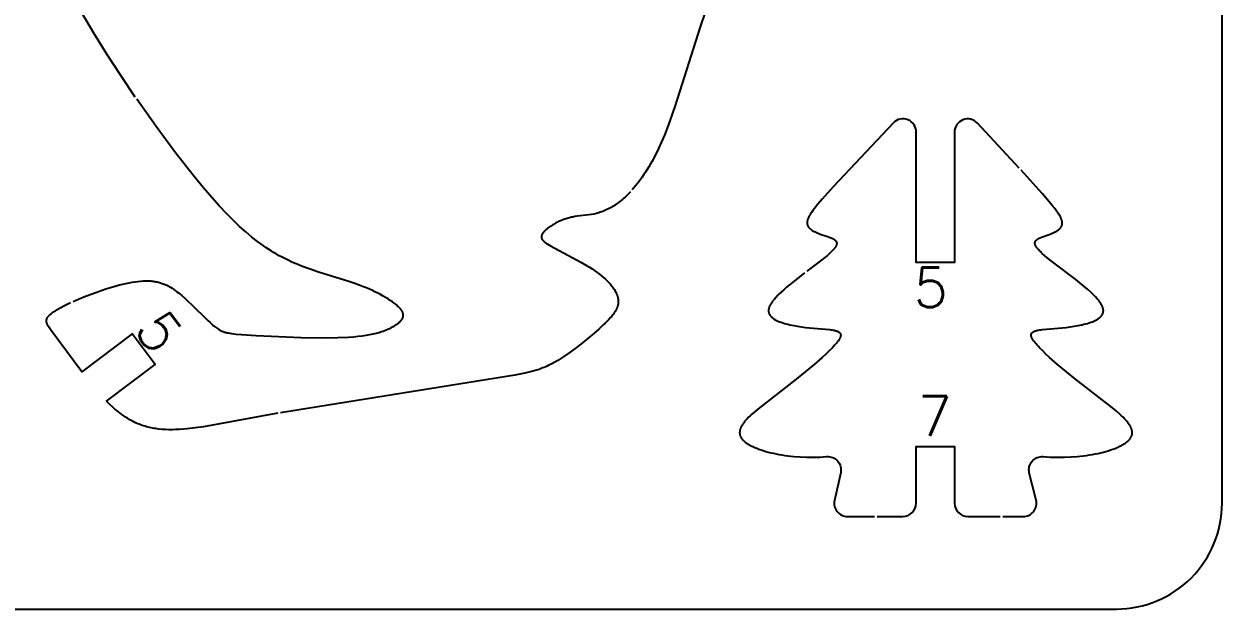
# Model space of a CAD drawing. Extents: x -338 to -158, y -220 to -100.
# Drawn here: x -249.1 to -158.5, y -219.8 to -175.6 of the extents above; entities that cross this region are included whole.
import ezdxf

# ---------------------------------------------------------------- set-up
doc = ezdxf.new("R2010")
doc.units = 0
doc.layers.add('DEFAULT', color=7, linetype='CONTINUOUS')
doc.styles.add('MTXPL_CONSOLAS', font='txt.shx', dxfattribs={"height": 0.2})

msp = doc.modelspace()

# ---------------------------------------------------------------- linework, layer by layer
at = {"layer": 'DEFAULT', "color": 1}
msp.add_lwpolyline([(-330.472, -219.832), (-166.472, -219.832, 0.414214), (-158.472, -211.832), (-158.472, -107.832, 0.414214), (-166.472, -99.832), (-330.472, -99.832, 0.414214), (-338.472, -107.832), (-338.472, -211.832, 0.414214)], format="xyb", close=True, dxfattribs=at)
for points in [[(-240.73, -181.095), (-241.827, -179.467), (-242.877, -177.845), (-243.862, -176.259), (-244.762, -174.735), (-245.684, -173.071), (-246.484, -171.519), (-247.182, -170.067), (-250.308, -162.837)], [(-197.207, -173.529), (-197.978, -175.77), (-199.856, -181.727), (-200.26, -182.882), (-200.468, -183.437), (-200.679, -183.973), (-200.894, -184.487), (-201.113, -184.977), (-201.353, -185.472), (-201.597, -185.936), (-201.72, -186.156), (-201.845, -186.37), (-201.97, -186.576), (-202.095, -186.775), (-202.221, -186.966), (-202.348, -187.151), (-202.475, -187.329), (-202.602, -187.5), (-202.729, -187.664), (-202.856, -187.821), (-202.984, -187.972), (-203.111, -188.117)], [(-245.436, -196.564), (-244.969, -196.361), (-244.484, -196.163), (-243.993, -195.975), (-243.505, -195.798), (-242.956, -195.613), (-242.427, -195.449), (-241.917, -195.308), (-241.67, -195.247), (-241.43, -195.192), (-241.195, -195.143), (-240.966, -195.101), (-240.743, -195.066), (-240.527, -195.038), (-240.318, -195.017), (-240.116, -195.003), (-240.018, -195), (-239.921, -194.998), (-239.827, -194.997), (-239.734, -194.999), (-239.643, -195.003), (-239.554, -195.009), (-239.467, -195.017), (-239.381, -195.026), (-239.297, -195.038), (-239.215, -195.051), (-239.134, -195.066), (-239.055, -195.083), (-238.977, -195.102), (-238.901, -195.122), (-238.826, -195.144), (-238.752, -195.167), (-238.679, -195.192), (-238.608, -195.219), (-238.537, -195.247), (-238.468, -195.276), (-238.399, -195.307), (-238.332, -195.34), (-238.265, -195.373), (-238.199, -195.408), (-238.134, -195.445), (-238.069, -195.482), (-237.942, -195.561), (-237.816, -195.645), (-237.692, -195.733), (-237.569, -195.824), (-237.446, -195.92), (-237.201, -196.122), (-236.957, -196.333), (-236.717, -196.553), (-236.481, -196.775), (-235.24, -197.998), (-235.067, -198.159), (-234.901, -198.306), (-234.819, -198.375), (-234.739, -198.44), (-234.659, -198.501), (-234.58, -198.559), (-234.5, -198.613), (-234.421, -198.663), (-234.381, -198.687), (-234.342, -198.71), (-234.302, -198.732), (-234.262, -198.753), (-234.221, -198.774), (-234.18, -198.793), (-234.139, -198.811), (-234.097, -198.829), (-234.053, -198.846), (-234.008, -198.862), (-233.962, -198.878), (-233.913, -198.893), (-233.863, -198.907), (-233.81, -198.921), (-233.755, -198.934), (-233.696, -198.946), (-233.57, -198.97), (-233.43, -198.992), (-233.274, -199.013), (-233.099, -199.032), (-232.689, -199.069), (-231.568, -199.143), (-228.161, -199.289), (-226.277, -199.311), (-225.39, -199.296), (-224.578, -199.26), (-224.208, -199.232), (-223.864, -199.199), (-223.542, -199.16), (-223.244, -199.116), (-222.967, -199.067), (-222.71, -199.014), (-222.473, -198.957), (-222.254, -198.897), (-222.151, -198.866), (-222.052, -198.834), (-221.958, -198.801), (-221.867, -198.768), (-221.779, -198.735), (-221.696, -198.701), (-221.616, -198.666), (-221.539, -198.631), (-221.465, -198.596), (-221.394, -198.561), (-221.327, -198.526), (-221.262, -198.49), (-221.2, -198.454), (-221.14, -198.419), (-221.027, -198.347), (-220.974, -198.312), (-220.923, -198.277), (-220.874, -198.241), (-220.828, -198.206), (-220.784, -198.171), (-220.742, -198.136), (-220.703, -198.101), (-220.684, -198.083), (-220.666, -198.065), (-220.648, -198.047), (-220.631, -198.03), (-220.615, -198.012), (-220.6, -197.994), (-220.585, -197.976), (-220.571, -197.958), (-220.557, -197.94), (-220.544, -197.922), (-220.532, -197.904), (-220.52, -197.886), (-220.51, -197.868), (-220.5, -197.849), (-220.49, -197.831), (-220.482, -197.812), (-220.478, -197.803), (-220.474, -197.794), (-220.47, -197.785), (-220.467, -197.775), (-220.463, -197.766), (-220.46, -197.756), (-220.457, -197.747), (-220.455, -197.738), (-220.452, -197.728), (-220.45, -197.719), (-220.448, -197.709), (-220.446, -197.699), (-220.444, -197.69), (-220.442, -197.68), (-220.441, -197.671), (-220.44, -197.661), (-220.439, -197.651), (-220.438, -197.641), (-220.437, -197.632), (-220.437, -197.622), (-220.437, -197.612), (-220.437, -197.602), (-220.437, -197.592), (-220.437, -197.582), (-220.438, -197.572), (-220.439, -197.562), (-220.44, -197.552), (-220.441, -197.542), (-220.443, -197.532), (-220.444, -197.522), (-220.446, -197.512), (-220.448, -197.502), (-220.451, -197.491), (-220.453, -197.481), (-220.456, -197.471), (-220.459, -197.46), (-220.462, -197.45), (-220.465, -197.439), (-220.473, -197.418), (-220.481, -197.397), (-220.49, -197.376), (-220.5, -197.354), (-220.511, -197.332), (-220.523, -197.31), (-220.535, -197.288), (-220.549, -197.266), (-220.563, -197.243), (-220.579, -197.221), (-220.595, -197.198), (-220.613, -197.174), (-220.631, -197.151), (-220.65, -197.127), (-220.67, -197.103), (-220.692, -197.079), (-220.714, -197.055), (-220.761, -197.006), (-220.812, -196.956), (-220.866, -196.905), (-220.924, -196.853), (-220.986, -196.801), (-221.05, -196.749), (-221.119, -196.695), (-221.265, -196.588), (-221.423, -196.479), (-221.593, -196.369), (-221.773, -196.258), (-221.965, -196.148), (-222.165, -196.038), (-222.375, -195.93), (-222.593, -195.822), (-222.818, -195.717), (-223.051, -195.614), (-223.29, -195.514), (-223.535, -195.417), (-224.04, -195.234), (-224.565, -195.06), (-226.868, -194.339), (-227.495, -194.123), (-228.143, -193.881), (-228.474, -193.748), (-228.812, -193.604), (-229.158, -193.446), (-229.513, -193.27), (-229.878, -193.075), (-230.064, -192.968), (-230.254, -192.856), (-230.447, -192.736), (-230.643, -192.61), (-230.843, -192.476), (-231.046, -192.335), (-231.465, -192.027), (-231.9, -191.684), (-232.352, -191.302), (-232.824, -190.878), (-233.316, -190.41), (-233.83, -189.893), (-234.366, -189.325), (-234.927, -188.703), (-235.583, -187.942), (-236.265, -187.118), (-237.687, -185.308), (-239.152, -183.335), (-240.616, -181.261)], [(-203.247, -188.265), (-203.348, -188.37), (-203.449, -188.471), (-203.55, -188.569), (-203.65, -188.663), (-203.75, -188.753), (-203.849, -188.839), (-203.948, -188.921), (-204.047, -189), (-204.145, -189.075), (-204.242, -189.147), (-204.338, -189.215), (-204.434, -189.28), (-204.529, -189.341), (-204.623, -189.399), (-204.717, -189.454), (-204.809, -189.505), (-204.916, -189.561), (-205.021, -189.613), (-205.126, -189.661), (-205.229, -189.705), (-205.331, -189.745), (-205.432, -189.782), (-205.531, -189.816), (-205.63, -189.846), (-205.728, -189.874), (-205.825, -189.9), (-205.92, -189.923), (-206.015, -189.944), (-206.203, -189.98), (-206.387, -190.009), (-207.272, -190.118), (-207.444, -190.143), (-207.615, -190.173), (-207.7, -190.19), (-207.785, -190.21), (-207.87, -190.231), (-207.955, -190.254), (-208.04, -190.279), (-208.124, -190.305), (-208.207, -190.334), (-208.29, -190.363), (-208.372, -190.395), (-208.454, -190.427), (-208.534, -190.461), (-208.614, -190.497), (-208.769, -190.57), (-208.918, -190.648), (-209.062, -190.728), (-209.131, -190.769), (-209.198, -190.811), (-209.263, -190.852), (-209.326, -190.895), (-209.386, -190.937), (-209.445, -190.98), (-209.501, -191.022), (-209.554, -191.065), (-209.605, -191.107), (-209.653, -191.149), (-209.698, -191.191), (-209.74, -191.232), (-209.779, -191.273), (-209.798, -191.293), (-209.815, -191.313), (-209.832, -191.333), (-209.848, -191.353), (-209.863, -191.372), (-209.877, -191.391), (-209.89, -191.41), (-209.903, -191.429), (-209.914, -191.448), (-209.925, -191.466), (-209.935, -191.484), (-209.939, -191.493), (-209.943, -191.502), (-209.948, -191.511), (-209.952, -191.52), (-209.955, -191.529), (-209.959, -191.538), (-209.962, -191.547), (-209.965, -191.556), (-209.968, -191.564), (-209.97, -191.573), (-209.973, -191.582), (-209.975, -191.59), (-209.977, -191.599), (-209.979, -191.607), (-209.98, -191.616), (-209.982, -191.624), (-209.983, -191.633), (-209.984, -191.641), (-209.984, -191.65), (-209.985, -191.658), (-209.985, -191.666), (-209.985, -191.675), (-209.985, -191.683), (-209.984, -191.691), (-209.984, -191.7), (-209.983, -191.708), (-209.982, -191.716), (-209.981, -191.724), (-209.979, -191.732), (-209.977, -191.741), (-209.975, -191.749), (-209.973, -191.757), (-209.971, -191.765), (-209.969, -191.773), (-209.966, -191.781), (-209.963, -191.789), (-209.96, -191.797), (-209.956, -191.806), (-209.953, -191.814), (-209.949, -191.822), (-209.945, -191.83), (-209.941, -191.838), (-209.936, -191.846), (-209.931, -191.854), (-209.927, -191.862), (-209.921, -191.87), (-209.916, -191.878), (-209.911, -191.886), (-209.899, -191.902), (-209.886, -191.919), (-209.873, -191.935), (-209.859, -191.951), (-209.844, -191.967), (-209.828, -191.984), (-209.811, -192), (-209.794, -192.017), (-209.775, -192.033), (-209.756, -192.05), (-209.736, -192.066), (-209.694, -192.1), (-209.648, -192.135), (-209.599, -192.17), (-209.546, -192.205), (-209.431, -192.278), (-209.303, -192.354), (-206.998, -193.589), (-206.565, -193.84), (-206.355, -193.969), (-206.149, -194.1), (-205.951, -194.233), (-205.76, -194.366), (-205.58, -194.501), (-205.409, -194.637), (-205.248, -194.774), (-205.171, -194.842), (-205.097, -194.911), (-205.026, -194.98), (-204.957, -195.048), (-204.892, -195.117), (-204.828, -195.186), (-204.768, -195.255), (-204.71, -195.324), (-204.655, -195.392), (-204.603, -195.461), (-204.553, -195.53), (-204.507, -195.598), (-204.463, -195.666), (-204.423, -195.734), (-204.385, -195.802), (-204.35, -195.869), (-204.318, -195.937), (-204.304, -195.97), (-204.29, -196.004), (-204.276, -196.037), (-204.264, -196.07), (-204.252, -196.103), (-204.241, -196.137), (-204.231, -196.17), (-204.222, -196.203), (-204.213, -196.235), (-204.205, -196.268), (-204.198, -196.301), (-204.192, -196.333), (-204.186, -196.366), (-204.182, -196.398), (-204.178, -196.43), (-204.175, -196.462), (-204.172, -196.494), (-204.171, -196.526), (-204.17, -196.558), (-204.17, -196.589), (-204.171, -196.621), (-204.173, -196.652), (-204.176, -196.683), (-204.179, -196.714), (-204.183, -196.745), (-204.188, -196.776), (-204.194, -196.807), (-204.201, -196.838), (-204.208, -196.869), (-204.216, -196.9), (-204.225, -196.93), (-204.235, -196.961), (-204.245, -196.992), (-204.256, -197.023), (-204.268, -197.053), (-204.281, -197.084), (-204.294, -197.115), (-204.309, -197.146), (-204.324, -197.176), (-204.339, -197.207), (-204.356, -197.238), (-204.373, -197.269), (-204.41, -197.331), (-204.45, -197.394), (-204.492, -197.456), (-204.538, -197.52), (-204.586, -197.584), (-204.638, -197.648), (-204.692, -197.713), (-204.749, -197.779), (-204.871, -197.913), (-205.004, -198.051), (-205.149, -198.193), (-205.303, -198.34), (-205.644, -198.65), (-206.025, -198.983), (-206.438, -199.332), (-206.878, -199.69), (-207.335, -200.045), (-207.804, -200.391), (-208.277, -200.718), (-208.512, -200.871), (-208.746, -201.016), (-208.977, -201.152), (-209.204, -201.278), (-209.427, -201.393), (-209.539, -201.446), (-209.651, -201.498), (-209.764, -201.547), (-209.879, -201.594), (-209.996, -201.639), (-210.116, -201.682), (-210.24, -201.724), (-210.367, -201.765), (-210.637, -201.843), (-210.929, -201.918), (-211.249, -201.991), (-211.989, -202.138), (-229.73, -204.988)], [(-229.926, -205.023), (-235.558, -206.04), (-236.193, -206.129), (-236.795, -206.197), (-237.085, -206.222), (-237.368, -206.242), (-237.644, -206.255), (-237.913, -206.261), (-238.177, -206.261), (-238.434, -206.253), (-238.686, -206.238), (-238.933, -206.214), (-239.054, -206.2), (-239.175, -206.183), (-239.294, -206.164), (-239.412, -206.143), (-239.529, -206.12), (-239.644, -206.095), (-239.759, -206.067), (-239.873, -206.037), (-239.986, -206.005), (-240.097, -205.97), (-240.208, -205.933), (-240.319, -205.893), (-240.428, -205.851), (-240.537, -205.807), (-240.644, -205.76), (-240.752, -205.71), (-240.895, -205.639), (-241.037, -205.563), (-241.178, -205.483), (-241.318, -205.398), (-241.457, -205.31), (-241.594, -205.217), (-241.73, -205.121), (-241.865, -205.021), (-241.998, -204.918), (-242.131, -204.812), (-242.262, -204.702), (-242.391, -204.59), (-242.647, -204.357), (-242.897, -204.114), (-239.207, -201.335), (-240.952, -199.019), (-244.769, -201.894), (-247.092, -198.749), (-247.15, -198.67), (-247.202, -198.594), (-247.25, -198.521), (-247.293, -198.452), (-247.312, -198.419), (-247.33, -198.387), (-247.347, -198.355), (-247.362, -198.324), (-247.376, -198.293), (-247.389, -198.264), (-247.401, -198.234), (-247.406, -198.22), (-247.411, -198.206), (-247.415, -198.191), (-247.42, -198.177), (-247.423, -198.164), (-247.427, -198.15), (-247.43, -198.136), (-247.433, -198.123), (-247.435, -198.109), (-247.437, -198.096), (-247.439, -198.083), (-247.441, -198.069), (-247.442, -198.056), (-247.442, -198.043), (-247.443, -198.031), (-247.443, -198.018), (-247.442, -198.005), (-247.442, -197.992), (-247.44, -197.98), (-247.439, -197.967), (-247.437, -197.955), (-247.435, -197.942), (-247.432, -197.93), (-247.429, -197.917), (-247.426, -197.905), (-247.422, -197.893), (-247.418, -197.881), (-247.414, -197.868), (-247.409, -197.856), (-247.404, -197.844), (-247.399, -197.832), (-247.393, -197.82), (-247.386, -197.807), (-247.38, -197.795), (-247.372, -197.783), (-247.365, -197.771), (-247.357, -197.759), (-247.349, -197.747), (-247.34, -197.734), (-247.331, -197.722), (-247.322, -197.71), (-247.312, -197.698), (-247.291, -197.673), (-247.269, -197.648), (-247.245, -197.623), (-247.219, -197.597), (-247.191, -197.571), (-247.161, -197.544), (-247.129, -197.516), (-247.096, -197.489), (-247.024, -197.433), (-246.946, -197.376), (-246.861, -197.318), (-246.772, -197.259), (-246.676, -197.2), (-246.576, -197.14), (-246.361, -197.018), (-246.128, -196.895), (-245.88, -196.771), (-245.618, -196.647)]]:
    msp.add_lwpolyline(points, dxfattribs=at)
for points in [[(-173.82, -186.481), (-176.988, -183.065, 0.681241), (-178.72, -183.746), (-178.72, -193.622), (-181.62, -193.622), (-181.62, -183.736, 0.676909), (-183.344, -183.046), (-187.9, -187.879), (-188.746, -188.827), (-189.066, -189.205), (-189.324, -189.528), (-189.432, -189.671), (-189.527, -189.802), (-189.608, -189.923), (-189.645, -189.98), (-189.678, -190.034), (-189.708, -190.086), (-189.736, -190.136), (-189.761, -190.184), (-189.783, -190.23), (-189.803, -190.274), (-189.812, -190.296), (-189.82, -190.317), (-189.828, -190.337), (-189.835, -190.357), (-189.842, -190.377), (-189.848, -190.396), (-189.853, -190.415), (-189.858, -190.434), (-189.862, -190.452), (-189.866, -190.47), (-189.869, -190.488), (-189.872, -190.505), (-189.875, -190.523), (-189.876, -190.539), (-189.878, -190.556), (-189.879, -190.572), (-189.879, -190.588), (-189.879, -190.604), (-189.879, -190.62), (-189.878, -190.635), (-189.877, -190.65), (-189.875, -190.665), (-189.873, -190.682), (-189.87, -190.698), (-189.867, -190.714), (-189.863, -190.73), (-189.859, -190.745), (-189.855, -190.76), (-189.85, -190.776), (-189.844, -190.791), (-189.838, -190.805), (-189.832, -190.82), (-189.826, -190.834), (-189.819, -190.849), (-189.811, -190.863), (-189.803, -190.877), (-189.795, -190.891), (-189.786, -190.904), (-189.777, -190.918), (-189.768, -190.931), (-189.758, -190.944), (-189.748, -190.957), (-189.738, -190.97), (-189.727, -190.982), (-189.716, -190.995), (-189.705, -191.007), (-189.693, -191.019), (-189.681, -191.031), (-189.669, -191.043), (-189.656, -191.055), (-189.63, -191.078), (-189.602, -191.1), (-189.574, -191.122), (-189.544, -191.144), (-189.514, -191.165), (-189.482, -191.185), (-189.45, -191.205), (-189.416, -191.225), (-189.382, -191.244), (-189.347, -191.262), (-189.276, -191.298), (-189.201, -191.333), (-189.125, -191.366), (-189.047, -191.398), (-188.887, -191.458), (-188.258, -191.672), (-188.119, -191.724), (-188.054, -191.75), (-187.993, -191.777), (-187.964, -191.79), (-187.936, -191.804), (-187.91, -191.818), (-187.884, -191.832), (-187.86, -191.846), (-187.837, -191.861), (-187.815, -191.875), (-187.804, -191.883), (-187.794, -191.89), (-187.784, -191.898), (-187.775, -191.905), (-187.766, -191.913), (-187.757, -191.921), (-187.748, -191.928), (-187.74, -191.936), (-187.732, -191.944), (-187.724, -191.952), (-187.717, -191.96), (-187.71, -191.969), (-187.703, -191.977), (-187.697, -191.985), (-187.691, -191.993), (-187.685, -192.002), (-187.679, -192.01), (-187.674, -192.019), (-187.67, -192.028), (-187.665, -192.036), (-187.661, -192.045), (-187.657, -192.054), (-187.654, -192.063), (-187.65, -192.072), (-187.648, -192.082), (-187.645, -192.091), (-187.643, -192.1), (-187.641, -192.11), (-187.639, -192.119), (-187.638, -192.129), (-187.637, -192.139), (-187.637, -192.148), (-187.636, -192.158), (-187.636, -192.168), (-187.637, -192.179), (-187.637, -192.189), (-187.639, -192.199), (-187.64, -192.21), (-187.642, -192.22), (-187.644, -192.231), (-187.646, -192.242), (-187.649, -192.252), (-187.652, -192.263), (-187.655, -192.275), (-187.659, -192.286), (-187.663, -192.297), (-187.667, -192.309), (-187.672, -192.32), (-187.677, -192.332), (-187.682, -192.344), (-187.688, -192.355), (-187.694, -192.368), (-187.707, -192.392), (-187.721, -192.417), (-187.737, -192.442), (-187.754, -192.468), (-187.773, -192.495), (-187.793, -192.522), (-187.814, -192.55), (-187.836, -192.578), (-187.86, -192.607), (-187.913, -192.666), (-187.97, -192.727), (-188.034, -192.792), (-188.102, -192.858), (-188.177, -192.928), (-188.343, -193.075), (-188.532, -193.234), (-188.981, -193.588), (-189.901, -194.28)], [(-175.065, -212.826), (-173.516, -212.826, 0.487873), (-172.546, -211.583), (-173.058, -209.535, -0.515092), (-172.001, -208.297), (-171.735, -208.318), (-171.471, -208.333), (-171.208, -208.344), (-170.948, -208.35), (-170.689, -208.351), (-170.432, -208.348), (-169.927, -208.328), (-169.436, -208.292), (-168.96, -208.241), (-168.729, -208.21), (-168.502, -208.176), (-168.281, -208.138), (-168.065, -208.098), (-167.855, -208.054), (-167.651, -208.007), (-167.453, -207.958), (-167.262, -207.906), (-167.078, -207.852), (-166.902, -207.795), (-166.733, -207.736), (-166.571, -207.675), (-166.418, -207.612), (-166.274, -207.548), (-166.205, -207.515), (-166.138, -207.482), (-166.074, -207.448), (-166.012, -207.414), (-165.952, -207.38), (-165.895, -207.345), (-165.84, -207.31), (-165.788, -207.275), (-165.738, -207.239), (-165.691, -207.203), (-165.646, -207.167), (-165.604, -207.131), (-165.58, -207.109), (-165.556, -207.087), (-165.534, -207.064), (-165.513, -207.042), (-165.492, -207.019), (-165.473, -206.997), (-165.454, -206.974), (-165.437, -206.951), (-165.42, -206.928), (-165.404, -206.905), (-165.389, -206.882), (-165.376, -206.859), (-165.363, -206.836), (-165.351, -206.813), (-165.339, -206.79), (-165.329, -206.766), (-165.32, -206.743), (-165.311, -206.719), (-165.304, -206.696), (-165.297, -206.672), (-165.291, -206.648), (-165.286, -206.624), (-165.282, -206.6), (-165.278, -206.576), (-165.276, -206.552), (-165.274, -206.528), (-165.273, -206.504), (-165.273, -206.479), (-165.274, -206.455), (-165.275, -206.43), (-165.277, -206.406), (-165.28, -206.381), (-165.284, -206.356), (-165.289, -206.331), (-165.294, -206.306), (-165.3, -206.281), (-165.307, -206.256), (-165.314, -206.231), (-165.322, -206.206), (-165.331, -206.18), (-165.341, -206.155), (-165.352, -206.129), (-165.363, -206.104), (-165.374, -206.078), (-165.387, -206.052), (-165.4, -206.026), (-165.414, -206), (-165.428, -205.974), (-165.459, -205.922), (-165.493, -205.869), (-165.529, -205.816), (-165.567, -205.762), (-165.608, -205.708), (-165.651, -205.654), (-165.697, -205.6), (-165.744, -205.545), (-165.846, -205.434), (-165.956, -205.321), (-166.074, -205.207), (-166.199, -205.091), (-166.47, -204.855), (-166.765, -204.613), (-169.556, -202.449), (-170.925, -201.32), (-171.527, -200.791), (-171.798, -200.542), (-172.046, -200.305), (-172.268, -200.082), (-172.368, -199.976), (-172.461, -199.875), (-172.545, -199.778), (-172.622, -199.686), (-172.69, -199.598), (-172.721, -199.556), (-172.75, -199.516), (-172.776, -199.477), (-172.8, -199.439), (-172.821, -199.402), (-172.841, -199.367), (-172.85, -199.349), (-172.858, -199.332), (-172.866, -199.316), (-172.873, -199.3), (-172.88, -199.283), (-172.886, -199.268), (-172.892, -199.252), (-172.897, -199.237), (-172.902, -199.222), (-172.906, -199.208), (-172.909, -199.193), (-172.912, -199.179), (-172.915, -199.165), (-172.917, -199.152), (-172.918, -199.145), (-172.919, -199.139), (-172.919, -199.132), (-172.92, -199.126), (-172.92, -199.119), (-172.92, -199.113), (-172.92, -199.107), (-172.92, -199.1), (-172.92, -199.094), (-172.92, -199.088), (-172.919, -199.082), (-172.919, -199.076), (-172.918, -199.07), (-172.917, -199.064), (-172.916, -199.058), (-172.915, -199.053), (-172.914, -199.047), (-172.913, -199.041), (-172.911, -199.036), (-172.91, -199.03), (-172.908, -199.025), (-172.907, -199.02), (-172.905, -199.014), (-172.903, -199.009), (-172.901, -199.004), (-172.898, -198.999), (-172.896, -198.994), (-172.894, -198.988), (-172.891, -198.983), (-172.888, -198.979), (-172.885, -198.974), (-172.883, -198.969), (-172.879, -198.964), (-172.876, -198.959), (-172.873, -198.955), (-172.87, -198.95), (-172.866, -198.945), (-172.863, -198.941), (-172.859, -198.937), (-172.855, -198.932), (-172.851, -198.928), (-172.847, -198.923), (-172.843, -198.919), (-172.839, -198.915), (-172.834, -198.911), (-172.83, -198.907), (-172.82, -198.899), (-172.811, -198.891), (-172.8, -198.883), (-172.79, -198.875), (-172.779, -198.868), (-172.767, -198.861), (-172.755, -198.854), (-172.743, -198.847), (-172.73, -198.84), (-172.717, -198.834), (-172.703, -198.827), (-172.689, -198.821), (-172.675, -198.815), (-172.66, -198.809), (-172.645, -198.803), (-172.614, -198.792), (-172.581, -198.782), (-172.546, -198.772), (-172.51, -198.762), (-172.472, -198.753), (-172.433, -198.744), (-172.351, -198.728), (-172.263, -198.714), (-172.169, -198.701), (-172.071, -198.689), (-170.26, -198.521), (-169.96, -198.482), (-169.659, -198.437), (-169.362, -198.384), (-169.072, -198.324), (-168.931, -198.291), (-168.794, -198.256), (-168.661, -198.218), (-168.531, -198.178), (-168.407, -198.136), (-168.288, -198.091), (-168.231, -198.067), (-168.175, -198.043), (-168.121, -198.019), (-168.069, -197.993), (-168.018, -197.967), (-167.969, -197.94), (-167.921, -197.913), (-167.876, -197.885), (-167.833, -197.856), (-167.812, -197.841), (-167.791, -197.826), (-167.772, -197.811), (-167.752, -197.796), (-167.733, -197.78), (-167.715, -197.765), (-167.697, -197.749), (-167.68, -197.733), (-167.664, -197.716), (-167.648, -197.7), (-167.632, -197.683), (-167.617, -197.667), (-167.603, -197.65), (-167.589, -197.632), (-167.576, -197.615), (-167.564, -197.597), (-167.552, -197.579), (-167.541, -197.561), (-167.53, -197.543), (-167.521, -197.525), (-167.511, -197.506), (-167.503, -197.487), (-167.495, -197.468), (-167.488, -197.449), (-167.484, -197.439), (-167.481, -197.429), (-167.478, -197.419), (-167.476, -197.41), (-167.473, -197.4), (-167.47, -197.39), (-167.468, -197.38), (-167.466, -197.369), (-167.464, -197.359), (-167.462, -197.349), (-167.461, -197.339), (-167.46, -197.329), (-167.458, -197.318), (-167.457, -197.308), (-167.457, -197.297), (-167.456, -197.287), (-167.456, -197.276), (-167.455, -197.265), (-167.455, -197.255), (-167.455, -197.244), (-167.456, -197.233), (-167.456, -197.222), (-167.458, -197.2), (-167.46, -197.178), (-167.463, -197.156), (-167.467, -197.133), (-167.472, -197.11), (-167.478, -197.087), (-167.484, -197.064), (-167.491, -197.04), (-167.499, -197.017), (-167.508, -196.993), (-167.517, -196.969), (-167.527, -196.944), (-167.538, -196.92), (-167.549, -196.895), (-167.562, -196.87), (-167.574, -196.845), (-167.588, -196.819), (-167.617, -196.768), (-167.649, -196.716), (-167.683, -196.664), (-167.72, -196.611), (-167.759, -196.557), (-167.8, -196.502), (-167.844, -196.447), (-167.89, -196.392), (-167.938, -196.336), (-168.04, -196.222), (-168.149, -196.107), (-168.266, -195.991), (-168.388, -195.873), (-168.65, -195.634), (-168.931, -195.393), (-169.528, -194.91), (-171.274, -193.588), (-171.723, -193.234), (-171.912, -193.075), (-172.079, -192.928), (-172.153, -192.858), (-172.223, -192.792), (-172.286, -192.727), (-172.344, -192.666), (-172.397, -192.607), (-172.421, -192.578), (-172.444, -192.55), (-172.466, -192.522), (-172.486, -192.495), (-172.505, -192.468), (-172.523, -192.442), (-172.539, -192.417), (-172.554, -192.392), (-172.567, -192.368), (-172.574, -192.355), (-172.579, -192.344), (-172.585, -192.332), (-172.59, -192.32), (-172.595, -192.309), (-172.6, -192.297), (-172.604, -192.286), (-172.608, -192.275), (-172.612, -192.263), (-172.615, -192.252), (-172.619, -192.242), (-172.621, -192.231), (-172.624, -192.22), (-172.626, -192.21), (-172.627, -192.199), (-172.629, -192.189), (-172.63, -192.179), (-172.631, -192.168), (-172.631, -192.158), (-172.631, -192.148), (-172.631, -192.139), (-172.631, -192.129), (-172.63, -192.119), (-172.629, -192.11), (-172.628, -192.1), (-172.626, -192.091), (-172.624, -192.082), (-172.621, -192.072), (-172.619, -192.063), (-172.616, -192.054), (-172.612, -192.045), (-172.609, -192.036), (-172.605, -192.028), (-172.601, -192.019), (-172.596, -192.01), (-172.591, -192.002), (-172.586, -191.993), (-172.581, -191.985), (-172.575, -191.977), (-172.569, -191.969), (-172.563, -191.96), (-172.556, -191.952), (-172.549, -191.944), (-172.542, -191.936), (-172.534, -191.928), (-172.526, -191.921), (-172.518, -191.913), (-172.51, -191.905), (-172.501, -191.898), (-172.492, -191.89), (-172.482, -191.883), (-172.473, -191.875), (-172.463, -191.868), (-172.452, -191.861), (-172.431, -191.846), (-172.408, -191.832), (-172.385, -191.818), (-172.36, -191.804), (-172.334, -191.79), (-172.307, -191.777), (-172.25, -191.75), (-172.189, -191.724), (-172.059, -191.672), (-171.47, -191.458), (-171.321, -191.398), (-171.248, -191.366), (-171.177, -191.333), (-171.108, -191.298), (-171.074, -191.281), (-171.041, -191.262), (-171.009, -191.244), (-170.977, -191.225), (-170.947, -191.205), (-170.917, -191.185), (-170.888, -191.165), (-170.86, -191.144), (-170.832, -191.122), (-170.806, -191.1), (-170.781, -191.078), (-170.769, -191.067), (-170.758, -191.055), (-170.746, -191.043), (-170.735, -191.031), (-170.724, -191.019), (-170.713, -191.007), (-170.703, -190.995), (-170.693, -190.982), (-170.684, -190.97), (-170.674, -190.957), (-170.665, -190.944), (-170.657, -190.931), (-170.648, -190.918), (-170.641, -190.904), (-170.633, -190.891), (-170.626, -190.877), (-170.619, -190.863), (-170.613, -190.849), (-170.607, -190.834), (-170.601, -190.82), (-170.596, -190.805), (-170.591, -190.791), (-170.587, -190.776), (-170.583, -190.76), (-170.579, -190.745), (-170.576, -190.73), (-170.573, -190.714), (-170.571, -190.698), (-170.569, -190.682), (-170.568, -190.665), (-170.567, -190.654), (-170.566, -190.643), (-170.566, -190.632), (-170.566, -190.62), (-170.566, -190.608), (-170.567, -190.597), (-170.568, -190.585), (-170.568, -190.573), (-170.57, -190.561), (-170.571, -190.549), (-170.573, -190.536), (-170.575, -190.524), (-170.577, -190.511), (-170.579, -190.498), (-170.585, -190.472), (-170.592, -190.445), (-170.6, -190.417), (-170.609, -190.389), (-170.619, -190.359), (-170.631, -190.329), (-170.644, -190.298), (-170.658, -190.266), (-170.674, -190.233), (-170.691, -190.199), (-170.709, -190.164), (-170.751, -190.09), (-170.798, -190.011), (-170.852, -189.927), (-170.912, -189.838), (-170.979, -189.742), (-171.136, -189.533), (-171.323, -189.295), (-171.544, -189.027), (-172.093, -188.389), (-173.684, -186.628)], [(-190.061, -194.4), (-190.992, -195.12), (-191.437, -195.488), (-191.647, -195.671), (-191.846, -195.853), (-192.031, -196.032), (-192.119, -196.12), (-192.202, -196.208), (-192.281, -196.295), (-192.355, -196.38), (-192.425, -196.465), (-192.489, -196.548), (-192.519, -196.589), (-192.548, -196.63), (-192.576, -196.67), (-192.602, -196.71), (-192.627, -196.749), (-192.65, -196.789), (-192.671, -196.827), (-192.691, -196.866), (-192.71, -196.904), (-192.727, -196.941), (-192.742, -196.978), (-192.749, -196.996), (-192.755, -197.015), (-192.761, -197.033), (-192.767, -197.051), (-192.772, -197.068), (-192.777, -197.086), (-192.781, -197.104), (-192.785, -197.121), (-192.789, -197.139), (-192.792, -197.156), (-192.795, -197.178), (-192.797, -197.2), (-192.799, -197.222), (-192.799, -197.233), (-192.8, -197.244), (-192.8, -197.255), (-192.8, -197.265), (-192.799, -197.276), (-192.799, -197.287), (-192.798, -197.297), (-192.798, -197.308), (-192.797, -197.318), (-192.795, -197.329), (-192.794, -197.339), (-192.793, -197.349), (-192.791, -197.359), (-192.789, -197.369), (-192.787, -197.38), (-192.785, -197.39), (-192.782, -197.4), (-192.779, -197.41), (-192.777, -197.419), (-192.774, -197.429), (-192.77, -197.439), (-192.767, -197.449), (-192.76, -197.468), (-192.752, -197.487), (-192.744, -197.506), (-192.734, -197.525), (-192.725, -197.543), (-192.714, -197.561), (-192.703, -197.579), (-192.691, -197.597), (-192.679, -197.615), (-192.666, -197.632), (-192.652, -197.65), (-192.638, -197.667), (-192.623, -197.683), (-192.607, -197.7), (-192.591, -197.716), (-192.575, -197.733), (-192.558, -197.749), (-192.54, -197.765), (-192.522, -197.78), (-192.503, -197.796), (-192.483, -197.811), (-192.464, -197.826), (-192.443, -197.841), (-192.422, -197.856), (-192.379, -197.885), (-192.334, -197.913), (-192.286, -197.94), (-192.237, -197.967), (-192.186, -197.993), (-192.134, -198.019), (-192.08, -198.043), (-192.024, -198.067), (-191.967, -198.091), (-191.848, -198.136), (-191.724, -198.178), (-191.594, -198.218), (-191.461, -198.256), (-191.324, -198.291), (-191.183, -198.324), (-190.893, -198.384), (-190.596, -198.437), (-190.295, -198.482), (-189.995, -198.521), (-188.184, -198.689), (-188.086, -198.701), (-187.992, -198.714), (-187.904, -198.728), (-187.822, -198.744), (-187.783, -198.753), (-187.745, -198.762), (-187.709, -198.772), (-187.674, -198.782), (-187.641, -198.792), (-187.61, -198.803), (-187.595, -198.809), (-187.58, -198.815), (-187.566, -198.821), (-187.552, -198.827), (-187.538, -198.834), (-187.525, -198.84), (-187.512, -198.847), (-187.5, -198.854), (-187.488, -198.861), (-187.476, -198.868), (-187.465, -198.875), (-187.455, -198.883), (-187.444, -198.891), (-187.435, -198.899), (-187.425, -198.907), (-187.421, -198.911), (-187.416, -198.915), (-187.412, -198.919), (-187.408, -198.923), (-187.404, -198.928), (-187.4, -198.932), (-187.396, -198.937), (-187.392, -198.941), (-187.389, -198.945), (-187.385, -198.95), (-187.382, -198.955), (-187.379, -198.959), (-187.376, -198.964), (-187.372, -198.969), (-187.37, -198.974), (-187.367, -198.979), (-187.364, -198.983), (-187.361, -198.988), (-187.359, -198.994), (-187.357, -198.999), (-187.354, -199.004), (-187.352, -199.009), (-187.35, -199.014), (-187.348, -199.02), (-187.347, -199.025), (-187.345, -199.03), (-187.344, -199.036), (-187.342, -199.041), (-187.341, -199.047), (-187.34, -199.053), (-187.339, -199.058), (-187.338, -199.064), (-187.337, -199.07), (-187.336, -199.076), (-187.336, -199.082), (-187.335, -199.088), (-187.335, -199.094), (-187.335, -199.1), (-187.335, -199.107), (-187.335, -199.113), (-187.335, -199.119), (-187.335, -199.126), (-187.336, -199.132), (-187.336, -199.139), (-187.337, -199.145), (-187.338, -199.152), (-187.34, -199.165), (-187.343, -199.179), (-187.346, -199.193), (-187.349, -199.208), (-187.353, -199.222), (-187.358, -199.237), (-187.363, -199.252), (-187.369, -199.268), (-187.375, -199.283), (-187.382, -199.3), (-187.389, -199.316), (-187.397, -199.332), (-187.405, -199.349), (-187.414, -199.367), (-187.434, -199.402), (-187.455, -199.439), (-187.479, -199.477), (-187.505, -199.516), (-187.534, -199.556), (-187.565, -199.598), (-187.633, -199.686), (-187.71, -199.778), (-187.794, -199.875), (-187.887, -199.976), (-187.987, -200.082), (-188.209, -200.305), (-188.457, -200.542), (-188.728, -200.791), (-189.33, -201.32), (-190.699, -202.449), (-193.49, -204.613), (-193.785, -204.855), (-194.056, -205.091), (-194.181, -205.207), (-194.299, -205.321), (-194.409, -205.434), (-194.511, -205.545), (-194.558, -205.6), (-194.604, -205.654), (-194.647, -205.708), (-194.688, -205.762), (-194.726, -205.816), (-194.762, -205.869), (-194.796, -205.922), (-194.827, -205.974), (-194.841, -206), (-194.855, -206.026), (-194.868, -206.052), (-194.881, -206.078), (-194.892, -206.104), (-194.903, -206.129), (-194.914, -206.155), (-194.924, -206.18), (-194.933, -206.206), (-194.941, -206.231), (-194.948, -206.256), (-194.955, -206.281), (-194.961, -206.306), (-194.966, -206.331), (-194.971, -206.356), (-194.975, -206.381), (-194.978, -206.406), (-194.98, -206.43), (-194.981, -206.455), (-194.982, -206.479), (-194.982, -206.504), (-194.981, -206.528), (-194.979, -206.552), (-194.977, -206.576), (-194.973, -206.6), (-194.969, -206.624), (-194.964, -206.648), (-194.958, -206.672), (-194.951, -206.696), (-194.944, -206.719), (-194.935, -206.743), (-194.926, -206.766), (-194.916, -206.79), (-194.904, -206.813), (-194.892, -206.836), (-194.879, -206.859), (-194.866, -206.882), (-194.851, -206.905), (-194.835, -206.928), (-194.818, -206.951), (-194.801, -206.974), (-194.782, -206.997), (-194.763, -207.019), (-194.742, -207.042), (-194.721, -207.064), (-194.699, -207.087), (-194.675, -207.109), (-194.651, -207.131), (-194.609, -207.167), (-194.565, -207.203), (-194.518, -207.239), (-194.468, -207.274), (-194.416, -207.309), (-194.362, -207.344), (-194.305, -207.379), (-194.246, -207.413), (-194.184, -207.447), (-194.12, -207.48), (-194.054, -207.513), (-193.986, -207.546), (-193.843, -207.61), (-193.691, -207.673), (-193.532, -207.733), (-193.365, -207.792), (-193.191, -207.849), (-193.009, -207.903), (-192.821, -207.955), (-192.627, -208.004), (-192.426, -208.05), (-192.22, -208.094), (-192.008, -208.135), (-191.791, -208.173), (-191.569, -208.207), (-191.343, -208.238), (-190.879, -208.29), (-190.401, -208.326), (-189.911, -208.347), (-189.663, -208.351), (-189.412, -208.35), (-189.161, -208.345), (-188.908, -208.335), (-188.654, -208.32), (-188.399, -208.301, -0.50658), (-187.336, -209.513), (-187.8, -211.61, 0.479505), (-186.823, -212.826), (-184.767, -212.826)], [(-184.567, -212.826), (-182.62, -212.826, 0.414214), (-181.62, -211.826), (-181.62, -207.528), (-178.72, -207.528), (-178.72, -211.826, 0.414214), (-177.72, -212.826), (-175.265, -212.826)]]:
    msp.add_lwpolyline(points, format="xyb", dxfattribs=at)

# ---------------------------------------------------------------- texts
at = {"layer": 'DEFAULT', "style": 'MTXPL_CONSOLAS'}
for s, p in [('5', (-181.799, -196.993)), ('7', (-181.491, -206.727))]:
    msp.add_text(s, height=3, dxfattribs=at).set_placement(p)
msp.add_text('5', height=3, rotation=306.99273, dxfattribs=at).set_placement((-240.893, -198.724))

doc.saveas('drawing.dxf')
